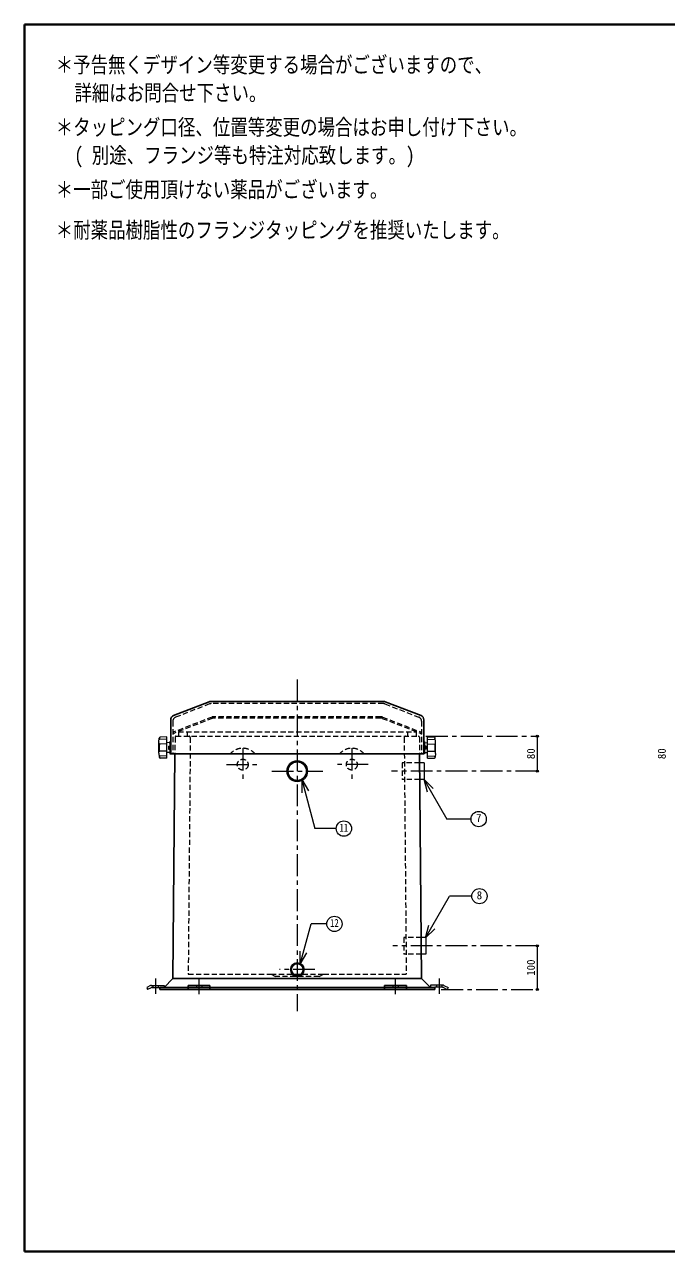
# Model space of a CAD drawing. Units: millimetres at full size, sheet at 1:10; details may follow other scales. Extents: x -2123 to 1927, y -1358 to 1452.
# Drawn here: x -2123 to -652, y -1358 to 1452 of the extents above; entities that cross this region are included whole.
import ezdxf
from ezdxf.enums import TextEntityAlignment as Align

# ---------------------------------------------------------------- set-up
doc = ezdxf.new("R2010")
doc.units = ezdxf.units.MM
doc.header["$LTSCALE"] = 10
doc.header["$PDMODE"] = 32
doc.header["$PDSIZE"] = 5
doc.linetypes.add('CHAIN1', pattern=[8, 5, -1, 1, -1])
doc.linetypes.add('DASHED1', pattern=[1.8, 1.2, -0.6])
doc.layers.add('0-0', color=7, linetype='Continuous', lineweight=18)
doc.styles.add('ＭＳ ゴシック', font='')
doc.styles.get('ＭＳ ゴシック').set_extended_font_data('MS Gothic')

msp = doc.modelspace()

# ---------------------------------------------------------------- linework, layer by layer
at = {"layer": '0-0', "color": 1, "lineweight": 40}
for p, q in [((-2122.8, -1358.09), (-2122.8, 1451.91)), ((1927.2, 1451.91), (-2122.8, 1451.91)), ((1927.2, -1358.09), (-2122.8, -1358.09))]:
    msp.add_line(p, q, dxfattribs=at)
at = {"layer": '0-0', "color": 4, "linetype": 'CHAIN1', "lineweight": 9}
for p, q in [((-1497.8, -48.44), (-1497.8, -808.09)), ((-1202.8, -178.09), (-947.8, -178.09)), ((-1622.8, -205.59), (-1622.8, -280.59)), ((-1372.8, -205.59), (-1372.8, -280.59)), ((-1660.3, -243.09), (-1585.3, -243.09)), ((-1335.3, -243.09), (-1410.3, -243.09)), ((-1556.3, -258.09), (-1439.3, -258.09)), ((-947.8, -258.09), (-1282.08, -258.09)), ((-947.8, -658.09), (-1278.45, -658.09)), ((-1457.3, -712.59), (-1538.3, -712.59)), ((-1822.8, -733.09), (-1822.8, -768.09)), ((-1722.8, -768.59), (-1722.8, -733.59)), ((-1272.8, -768.59), (-1272.8, -733.59)), ((-1172.8, -733.09), (-1172.8, -768.09)), ((-1167.8, -758.09), (-947.8, -758.09))]:
    msp.add_line(p, q, dxfattribs=at)
at = {"layer": '0-0', "color": 5, "lineweight": 25}
for p, q in [((-1699.55, -99.12), (-1781.43, -130.96)), ((-1299.68, -98.44), (-1695.93, -98.44)), ((-1296.05, -99.12), (-1214.18, -130.96)), ((-1787.8, -140.28), (-1787.8, -218.44)), ((-1207.8, -140.28), (-1207.8, -218.44)), ((-1207.8, -218.44), (-1787.8, -218.44)), ((-1778.17, -218.44), (-1782.83, -733.09)), ((-1217.44, -218.44), (-1212.77, -733.09)), ((-1812.8, -753.59), (-1812.8, -758.09)), ((-1812.8, -753.59), (-1747.8, -753.59)), ((-1812.8, -758.09), (-1182.8, -758.09)), ((-1782.83, -733.09), (-1802.8, -753.59)), ((-1782.83, -733.09), (-1212.77, -733.09)), ((-1747.8, -748.59), (-1747.8, -758.09)), ((-1747.8, -748.59), (-1697.8, -748.59)), ((-1747.8, -753.61), (-1697.8, -753.61)), ((-1697.8, -748.59), (-1697.8, -758.09)), ((-1697.8, -753.59), (-1297.8, -753.59)), ((-1297.8, -748.59), (-1297.8, -758.09)), ((-1247.8, -748.59), (-1297.8, -748.59)), ((-1247.8, -753.61), (-1297.8, -753.61)), ((-1247.8, -748.59), (-1247.8, -758.09)), ((-1247.8, -753.59), (-1182.8, -753.59)), ((-1212.77, -733.09), (-1192.8, -753.59)), ((-1182.8, -753.09), (-1182.8, -758.09))]:
    msp.add_line(p, q, dxfattribs=at)
at = {"layer": '0-0', "linetype": 'DASHED1'}
for p, q in [((-1698.61, -104.12), (-1776.43, -134.38)), ((-1300.62, -103.44), (-1694.99, -103.44)), ((-1296.99, -104.12), (-1219.18, -134.38)), ((-1692.98, -134.12), (-1780.89, -168.3)), ((-1692.42, -137.12), (-1780.89, -171.52)), ((-1306.24, -133.44), (-1689.36, -133.44)), ((-1306.81, -136.44), (-1688.8, -136.44)), ((-1303.18, -137.12), (-1214.71, -171.52)), ((-1302.62, -134.12), (-1214.71, -168.3)), ((-1782.8, -143.7), (-1782.8, -218.44)), ((-1770.31, -168.09), (-1225.29, -168.09)), ((-1770.31, -168.09), (-1770.31, -178.09)), ((-1225.29, -168.09), (-1225.29, -178.09)), ((-1212.8, -143.7), (-1212.8, -218.44)), ((-1777.82, -180.07), (-1778.17, -218.44)), ((-1775.82, -178.09), (-1219.78, -178.09)), ((-1742.83, -181.11), (-1747.74, -723.09)), ((-1252.78, -181.11), (-1247.86, -723.09)), ((-1217.78, -180.07), (-1217.44, -218.44)), ((-1747.74, -723.09), (-1557.8, -723.09)), ((-1557.8, -723.09), (-1547.8, -728.09)), ((-1447.8, -728.09), (-1547.8, -728.09)), ((-1447.8, -728.09), (-1437.8, -723.09)), ((-1437.8, -723.09), (-1247.86, -723.09)), ((-1747.8, -753.59), (-1697.8, -753.59)), ((-1728.8, -748.59), (-1728.8, -753.59)), ((-1716.8, -748.59), (-1716.8, -753.59)), ((-1247.8, -753.59), (-1297.8, -753.59)), ((-1278.8, -748.59), (-1278.8, -753.59)), ((-1266.8, -748.59), (-1266.8, -753.59))]:
    msp.add_line(p, q, dxfattribs=at)
at = {"layer": '0-0', "color": 4, "linetype": 'DASHED1', "lineweight": 9}
for p, q in [((-1750.31, -168.09), (-1750.31, -178.09)), ((-1245.29, -168.09), (-1245.29, -178.09)), ((-1257.08, -239.09), (-1257.08, -277.09)), ((-1217.25, -239.09), (-1257.08, -239.09)), ((-1216.9, -277.09), (-1257.08, -277.09)), ((-1253.45, -639.09), (-1253.45, -677.09)), ((-1213.62, -639.09), (-1253.45, -639.09)), ((-1213.28, -677.09), (-1253.45, -677.09)), ((-1557.8, -723.09), (-1437.8, -723.09)), ((-1828.8, -748.59), (-1828.8, -753.59)), ((-1816.8, -748.59), (-1816.8, -753.59)), ((-1178.8, -748.09), (-1178.8, -753.09)), ((-1166.8, -748.09), (-1166.8, -753.09))]:
    msp.add_line(p, q, dxfattribs=at)
at = {"layer": '0-0'}
for p, q in [((-1814.66, -216.99), (-1814.66, -191.31)), ((-1814.64, -190.71), (-1814.2, -182.27)), ((-1796.37, -184.8), (-1813, -185.35)), ((-1796.37, -196.32), (-1813, -195.76)), ((-1796.96, -179.62), (-1811.99, -180.11)), ((-1796.37, -228.11), (-1796.37, -180.19)), ((-1790.04, -193.25), (-1796.37, -192.72)), ((-1789.52, -189.87), (-1787.8, -189.87)), ((-1206.09, -189.87), (-1207.8, -189.87)), ((-1205.56, -193.25), (-1199.23, -192.72)), ((-1199.23, -228.11), (-1199.23, -180.19)), ((-1199.23, -184.8), (-1182.6, -185.35)), ((-1199.23, -196.32), (-1182.6, -195.76)), ((-1198.64, -179.62), (-1183.61, -180.11)), ((-1180.96, -190.71), (-1181.4, -182.27)), ((-1180.94, -216.99), (-1180.94, -191.31)), ((-1814.64, -217.59), (-1814.2, -226.03)), ((-1796.37, -211.98), (-1813, -212.54)), ((-1796.37, -223.5), (-1813, -222.95)), ((-1790.04, -215.05), (-1796.37, -215.58)), ((-1793.23, -201.47), (-1793.23, -206.83)), ((-1792.52, -200.72), (-1789.52, -200.72)), ((-1792.52, -204.15), (-1789.52, -204.15)), ((-1792.52, -207.58), (-1789.52, -207.58)), ((-1203.09, -200.72), (-1206.09, -200.72)), ((-1203.09, -204.15), (-1206.09, -204.15)), ((-1203.09, -207.58), (-1206.09, -207.58)), ((-1205.56, -215.05), (-1199.23, -215.58)), ((-1202.37, -201.47), (-1202.37, -206.83)), ((-1199.23, -211.98), (-1182.6, -212.54)), ((-1199.23, -223.5), (-1182.6, -222.95)), ((-1180.96, -217.59), (-1181.4, -226.03)), ((-1796.96, -228.68), (-1811.99, -228.2)), ((-1198.64, -228.68), (-1183.61, -228.2)), ((-1487.19, -277.5), (-1472.19, -303.48)), ((-1487.19, -277.5), (-1487.19, -307.5)), ((-1487.19, -277.5), (-1457.13, -389.7)), ((-1207.6, -276.58), (-1186.38, -297.8)), ((-1207.6, -276.58), (-1199.83, -305.56)), ((-1207.6, -276.58), (-1154.97, -367.72)), ((-1408.48, -389.7), (-1457.13, -389.7)), ((-1099.5, -367.72), (-1154.97, -367.72)), ((-1203.92, -640.14), (-1148.64, -544.38)), ((-1097.86, -544.38), (-1148.64, -544.38)), ((-1490.79, -700.1), (-1466.08, -607.88)), ((-1430.14, -607.88), (-1466.08, -607.88)), ((-1203.92, -640.14), (-1196.16, -611.16)), ((-1203.45, -639.09), (-1213.62, -639.09)), ((-1203.92, -640.14), (-1182.71, -618.92)), ((-1490.79, -700.1), (-1490.79, -670.1)), ((-1490.79, -700.1), (-1475.79, -674.12)), ((-1833.86, -749.11), (-1842.86, -753.61)), ((-1842.86, -753.61), (-1840.62, -758.09)), ((-1832.68, -754.11), (-1840.62, -758.09)), ((-1831.62, -748.59), (-1802.8, -748.59)), ((-1830.44, -753.59), (-1812.8, -753.59)), ((-1802.8, -748.59), (-1802.8, -753.59)), ((-1192.8, -748.09), (-1192.8, -753.09)), ((-1163.98, -748.09), (-1192.8, -748.09)), ((-1165.16, -753.09), (-1182.8, -753.09)), ((-1162.93, -753.61), (-1153.98, -758.09))]:
    msp.add_line(p, q, dxfattribs=at)
at = {"layer": '0-0', "color": 4, "lineweight": 9}
for p, q in [((-947.8, -178.09), (-947.8, -258.09)), ((-1207.08, -239.09), (-1217.25, -239.09)), ((-947.8, -658.09), (-947.8, -758.09))]:
    msp.add_line(p, q, dxfattribs=at)
at = {"layer": '0-0'}
for points in [[(-1789.52, -189.87), (-1789.52, -218.44), (-1787.8, -218.44)], [(-1206.09, -189.87), (-1206.09, -218.44), (-1207.8, -218.44)], [(-1203.45, -639.09), (-1203.45, -677.09), (-1213.28, -677.09)], [(-1161.75, -748.61), (-1151.75, -753.61), (-1153.98, -758.09)]]:
    msp.add_lwpolyline(points, dxfattribs=at)
at = {"layer": '0-0', "color": 4, "lineweight": 9}
msp.add_lwpolyline([(-1207.08, -239.09), (-1207.08, -277.09), (-1216.9, -277.09)], dxfattribs=at)
at = {"layer": '0-0', "color": 4, "linetype": 'DASHED1', "lineweight": 9}
for centre in [(-1622.8, -243.09), (-1372.8, -243.09)]:
    msp.add_circle(centre, 12.5, dxfattribs=at)
at = {"layer": '0-0', "color": 5, "lineweight": 25}
for centre, radius in [((-1497.8, -258.09), 23.5), ((-1497.8, -258.09), 21.35), ((-1497.8, -712.59), 15.5), ((-1497.8, -712.59), 13.6)]:
    msp.add_circle(centre, radius, dxfattribs=at)
at = {"layer": '0-0'}
for centre in [(-1082, -367.72), (-1390.98, -389.7), (-1080.36, -544.38), (-1412.64, -607.88)]:
    msp.add_circle(centre, 17.5, dxfattribs=at)
at = {"layer": '0-0', "color": 5, "lineweight": 25}
for centre, start, end in [((-1695.93, -108.44), 90, 111.25051), ((-1299.68, -108.44), 68.74949, 90), ((-1777.8, -140.28), 111.25051, 180), ((-1217.8, -140.28), 0, 68.74949)]:
    msp.add_arc(centre, 10, start, end, dxfattribs=at)
at = {"layer": '0-0', "linetype": 'DASHED1'}
for centre, radius, start, end in [((-1694.99, -113.44), 10, 90, 111.25051), ((-1300.62, -113.44), 10, 68.74949, 90), ((-1772.8, -143.7), 10, 111.25051, 180), ((-1689.36, -143.44), 10, 90, 111.25051), ((-1688.8, -146.44), 10, 90, 111.25051), ((-1306.81, -146.44), 10, 68.74949, 90), ((-1306.24, -143.44), 10, 68.74949, 90), ((-1222.8, -143.7), 10, 0, 68.74949), ((-1779.8, -171.1), 3, 111.25051, 180), ((-1215.8, -171.1), 3, 0, 68.74949), ((-1779.8, -174.32), 3, 111.25051, 180), ((-1775.82, -180.09), 2, 90, 179.48067), ((-1745.83, -181.09), 3, 359.48067, 90), ((-1249.78, -181.09), 3, 90, 180.51933), ((-1219.78, -180.09), 2, 0.51933, 90), ((-1215.8, -174.32), 3, 0, 68.74949)]:
    msp.add_arc(centre, radius, start, end, dxfattribs=at)
at = {"layer": '0-0'}
for centre, radius, start, end in [((-1803.23, -191.31), 11.43, 176.98087, 180), ((-1811.92, -182.39), 2.29, 91.84585, 176.98087), ((-1751.99, -204.15), 62.1, 172.70127, 187.29873), ((-1813.02, -196.33), 0.571, 88.09085, 172.70127), ((-1802.14, -181.95), 11.38, 178.90936, 197.37998), ((-1811.15, -181.86), 2.37, 141.26695, 176.97243), ((-1796.94, -180.19), 0.571, 0, 91.84585), ((-1790.09, -193.82), 0.571, 0, 85.23636), ((-1205.52, -193.82), 0.571, 94.76364, 180), ((-1198.66, -180.19), 0.571, 88.15415, 180), ((-1183.69, -182.39), 2.29, 3.01913, 88.15415), ((-1193.47, -181.95), 11.38, 342.62002, 1.09064), ((-1182.59, -196.33), 0.571, 7.29873, 91.90915), ((-1184.45, -181.86), 2.37, 3.02757, 38.73305), ((-1243.61, -204.15), 62.1, 352.70127, 7.29873), ((-1192.37, -191.31), 11.43, 0, 3.01913), ((-1803.23, -216.99), 11.43, 180, 183.01913), ((-1813.02, -211.97), 0.571, 187.29873, 271.90915), ((-1802.14, -226.35), 11.38, 162.62002, 181.09064), ((-1791.44, -202.47), 2.05, 121.62812, 150.75937), ((-1790.82, -202.44), 2.41, 134.62454, 225.37546), ((-1790.82, -205.87), 2.41, 134.62454, 225.37546), ((-1791.44, -205.83), 2.05, 209.24063, 238.37188), ((-1790.09, -214.48), 0.571, 274.76364, 0), ((-1205.52, -214.48), 0.571, 180, 265.23636), ((-1204.78, -202.44), 2.41, 314.62454, 45.37546), ((-1204.78, -205.87), 2.41, 314.62454, 45.37546), ((-1204.16, -202.47), 2.05, 29.24063, 58.37188), ((-1204.16, -205.83), 2.05, 301.62812, 330.75937), ((-1182.59, -211.97), 0.571, 268.09085, 352.70127), ((-1193.47, -226.35), 11.38, 358.90936, 17.37998), ((-1192.37, -216.99), 11.43, 356.98087, 0), ((-1811.92, -225.91), 2.29, 183.01913, 268.15415), ((-1811.15, -226.44), 2.37, 183.02757, 218.73305), ((-1796.94, -228.11), 0.571, 268.15415, 0), ((-1198.66, -228.11), 0.571, 180, 271.84585), ((-1183.69, -225.91), 2.29, 271.84585, 356.98087), ((-1184.45, -226.44), 2.37, 321.26695, 356.97243), ((-1831.62, -753.59), 5, 90, 116.56505), ((-1830.44, -758.59), 5, 90, 116.56505), ((-1165.16, -758.09), 5, 63.43495, 90), ((-1163.98, -753.09), 5, 63.43495, 90)]:
    msp.add_arc(centre, radius, start, end, dxfattribs=at)
at = {"layer": '0-0', "color": 4, "linetype": 'DASHED1', "lineweight": 9}
for centre in [(-1622.8, -243.09), (-1372.8, -243.09)]:
    msp.add_arc(centre, 37.5, 41.09725, 138.90275, dxfattribs=at)
at = {"layer": '0-0', "color": 1}
for p in [(-947.8, -178.09), (-947.8, -258.09), (-947.8, -658.09), (-947.8, -758.09)]:
    msp.add_point(p, dxfattribs=at)

# ---------------------------------------------------------------- texts
at = {"layer": '0-0', "style": 'ＭＳ ゴシック', "width": 0.8}
for s, height, p in [('＊予告無くデザイン等変更する場合がございますので、', 36.66, (-2051.37, 1330.48)), ('詳細はお問合せ下さい。', 36.66, (-2008.52, 1266.2)), ('＊タッピング口径、位置等変更の場合はお申し付け下さい。', 36.66, (-2051.37, 1187.63)), ('( 別途、フランジ等も特注対応致します。)', 36.66, (-2008.52, 1123.34)), ('＊一部ご使用頂けない薬品がございます。', 36.66, (-2051.37, 1044.77)), ('＊耐薬品樹脂性のフランジタッピングを推奨いたします。', 36.66, (-2051.37, 951.91)), ('11', 18.33, (-1400.98, -402.2)), ('12', 18.33, (-1422.64, -620.38))]:
    msp.add_text(s, height=height, dxfattribs=at).set_placement(p, align=Align.BOTTOM_LEFT)
at = {"layer": '0-0', "style": 'ＭＳ ゴシック'}
for s, p in [('80', (-947.8, -230.59)), ('80', (-647.8, -230.59)), ('100', (-947.8, -726.84))]:
    msp.add_text(s, height=18.33, rotation=90, dxfattribs=at).set_placement(p, align=Align.BOTTOM_LEFT)
for s, p in [('7', (-1088.25, -380.22)), ('8', (-1086.61, -556.88))]:
    msp.add_text(s, height=18.33, dxfattribs=at).set_placement(p, align=Align.BOTTOM_LEFT)

doc.saveas('drawing.dxf')
